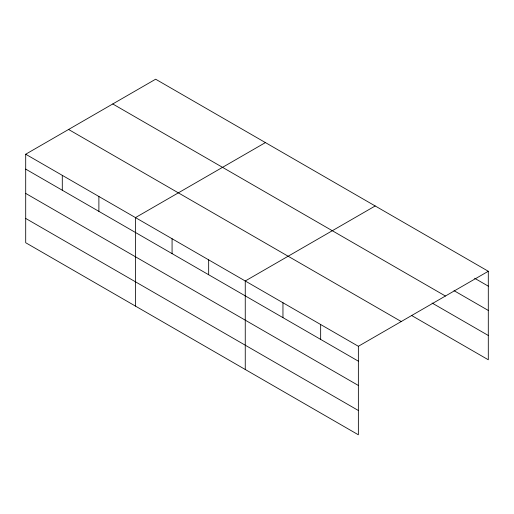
<?xml version="1.0" encoding="UTF-8"?>
<svg xmlns="http://www.w3.org/2000/svg" width="514" height="514" viewBox="0 0 514 514"><rect width="100%" height="100%" fill="white"/><g stroke="black" fill="none" stroke-linecap="round" stroke-linejoin="round"><path stroke-width="0.77" d="M25.7 154.226L358.361 346.288L358.361 434.793L25.7 242.73L25.7 154.226L155.639 79.207L488.3 271.27L488.3 359.774L411.528 315.448M265.417 142.584L135.478 217.602L135.478 306.113M375.194 205.966L245.255 280.985L245.255 369.495M358.361 346.288L488.3 271.27M474.589 278.241L488.3 286.157M454.023 290.661L488.3 310.45M112.759 103.963L445.42 296.025M432.088 303.029L488.3 335.481M68.58 129.47L401.241 321.533M25.7 169.112L358.361 361.175M25.7 193.405L358.361 385.468M25.7 218.437L358.361 410.5M320.659 324.52L320.659 339.407M282.957 302.752L282.957 317.639M208.665 259.859L208.665 274.746M172.074 238.734L172.074 253.62M98.887 196.476L98.887 211.363M62.29 175.351L62.29 190.238"/></g></svg>
